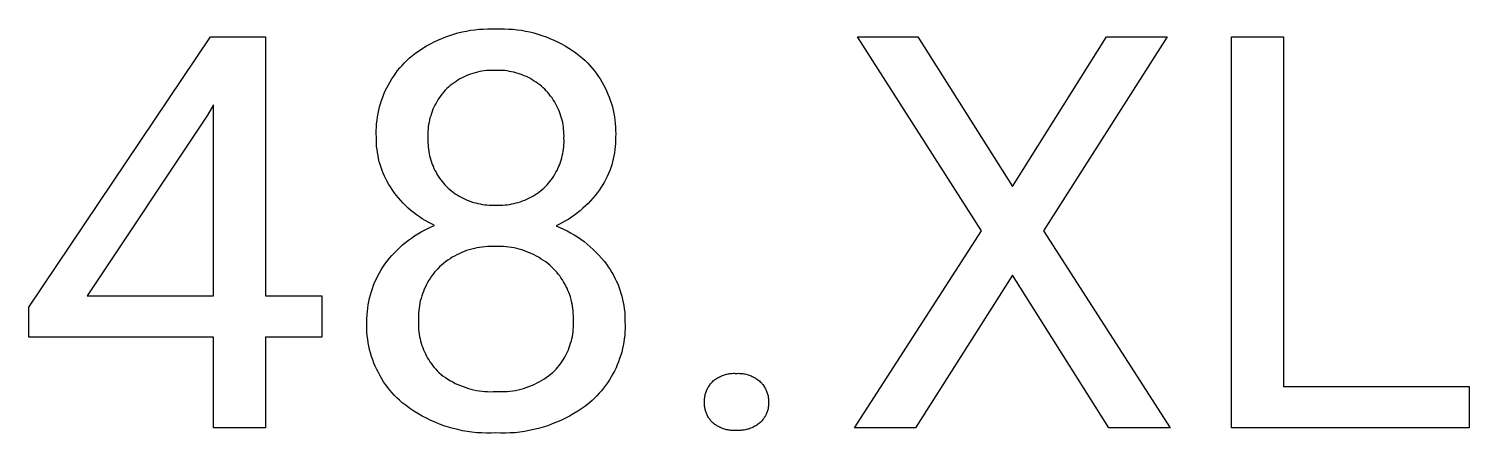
# Model space of a CAD drawing. Header units: millimetres. Extents: x -1421 to 3505, y -683 to 2759.
# Drawn here: x 2235.1 to 2338, y -466.9 to -438 of the extents above; entities that cross this region are included whole.
import ezdxf

# ---------------------------------------------------------------- set-up
doc = ezdxf.new("R2010")
doc.units = ezdxf.units.MM
doc.header["$MEASUREMENT"] = 0
doc.layers.add('Domyslna', color=7, linetype='Continuous', true_color=0x000000)
doc.layers.add('Domyślny', color=7, linetype='Continuous', true_color=0x000000)

msp = doc.modelspace()

# ---------------------------------------------------------------- linework, layer by layer
at = {"layer": 'Domyslna'}
for p, q in [((2265.51, -438.41), (2265.8, -438.33)), ((2265.8, -438.33), (2266.1, -438.26)), ((2266.1, -438.26), (2266.4, -438.19)), ((2266.4, -438.19), (2266.7, -438.14)), ((2266.7, -438.14), (2267, -438.1)), ((2267, -438.1), (2267.3, -438.07)), ((2267.3, -438.07), (2267.6, -438.05)), ((2267.6, -438.05), (2267.91, -438.04)), ((2267.91, -438.04), (2268.21, -438.03)), ((2268.21, -438.03), (2268.51, -438.04)), ((2268.51, -438.04), (2268.82, -438.03)), ((2268.82, -438.03), (2269.12, -438.04)), ((2269.12, -438.04), (2269.42, -438.05)), ((2269.42, -438.05), (2269.73, -438.07)), ((2269.73, -438.07), (2270.03, -438.1)), ((2270.03, -438.1), (2270.33, -438.14)), ((2270.33, -438.14), (2270.63, -438.2)), ((2270.63, -438.2), (2270.93, -438.26)), ((2270.93, -438.26), (2271.22, -438.33)), ((2271.22, -438.33), (2271.51, -438.41)), ((2235.14, -457.92), (2248.13, -438.6)), ((2248.13, -438.6), (2252.05, -438.6)), ((2252.05, -438.6), (2252.05, -457.09)), ((2263.3, -439.42), (2263.56, -439.26)), ((2263.56, -439.26), (2263.83, -439.11)), ((2263.83, -439.11), (2264.1, -438.97)), ((2264.1, -438.97), (2264.37, -438.84)), ((2264.37, -438.84), (2264.65, -438.72)), ((2264.65, -438.72), (2264.93, -438.61)), ((2264.93, -438.61), (2265.22, -438.5)), ((2265.22, -438.5), (2265.51, -438.41)), ((2271.51, -438.41), (2271.8, -438.51)), ((2271.8, -438.51), (2272.09, -438.61)), ((2272.09, -438.61), (2272.37, -438.72)), ((2272.37, -438.72), (2272.65, -438.84)), ((2272.65, -438.84), (2272.92, -438.97)), ((2272.92, -438.97), (2273.19, -439.11)), ((2273.19, -439.11), (2273.46, -439.26)), ((2273.46, -439.26), (2273.72, -439.42)), ((2261.97, -440.47), (2262.14, -440.3)), ((2262.14, -440.3), (2262.32, -440.13)), ((2262.32, -440.13), (2262.56, -439.94)), ((2262.56, -439.94), (2262.8, -439.76)), ((2262.8, -439.76), (2263.05, -439.58)), ((2263.05, -439.58), (2263.3, -439.42)), ((2273.72, -439.42), (2273.97, -439.58)), ((2273.97, -439.58), (2274.22, -439.76)), ((2274.22, -439.76), (2274.46, -439.94)), ((2274.46, -439.94), (2274.7, -440.13)), ((2274.7, -440.13), (2274.88, -440.3)), ((2274.88, -440.3), (2275.05, -440.47)), ((2261.07, -441.61), (2261.21, -441.41)), ((2261.21, -441.41), (2261.35, -441.21)), ((2261.35, -441.21), (2261.49, -441.02)), ((2261.49, -441.02), (2261.65, -440.83)), ((2261.65, -440.83), (2261.81, -440.65)), ((2261.81, -440.65), (2261.97, -440.47)), ((2266.39, -441.39), (2266.24, -441.46)), ((2266.55, -441.33), (2266.39, -441.39)), ((2266.7, -441.27), (2266.55, -441.33)), ((2266.86, -441.22), (2266.7, -441.27)), ((2267.02, -441.17), (2266.86, -441.22)), ((2267.19, -441.13), (2267.02, -441.17)), ((2267.35, -441.09), (2267.19, -441.13)), ((2267.51, -441.06), (2267.35, -441.09)), ((2267.68, -441.04), (2267.51, -441.06)), ((2267.84, -441.02), (2267.68, -441.04)), ((2268.01, -441.01), (2267.84, -441.02)), ((2268.18, -441), (2268.01, -441.01)), ((2268.35, -441), (2268.18, -441)), ((2268.51, -441), (2268.35, -441)), ((2268.67, -441), (2268.51, -441)), ((2268.83, -441), (2268.67, -441)), ((2268.99, -441.01), (2268.83, -441)), ((2269.15, -441.02), (2268.99, -441.01)), ((2269.31, -441.04), (2269.15, -441.02)), ((2269.47, -441.07), (2269.31, -441.04)), ((2269.63, -441.1), (2269.47, -441.07)), ((2269.78, -441.13), (2269.63, -441.1)), ((2269.94, -441.17), (2269.78, -441.13)), ((2270.09, -441.22), (2269.94, -441.17)), ((2270.24, -441.27), (2270.09, -441.22)), ((2270.39, -441.32), (2270.24, -441.27)), ((2270.54, -441.38), (2270.39, -441.32)), ((2270.69, -441.45), (2270.54, -441.38)), ((2270.83, -441.52), (2270.69, -441.45)), ((2275.05, -440.47), (2275.21, -440.65)), ((2275.21, -440.65), (2275.37, -440.83)), ((2275.37, -440.83), (2275.53, -441.02)), ((2275.53, -441.02), (2275.68, -441.21)), ((2275.68, -441.21), (2275.82, -441.41)), ((2275.82, -441.41), (2275.95, -441.61)), ((2260.51, -442.69), (2260.61, -442.47)), ((2260.61, -442.47), (2260.72, -442.25)), ((2260.72, -442.25), (2260.83, -442.03)), ((2260.83, -442.03), (2260.95, -441.82)), ((2260.95, -441.82), (2261.07, -441.61)), ((2264.89, -442.42), (2264.78, -442.54)), ((2265, -442.3), (2264.89, -442.42)), ((2265.12, -442.19), (2265, -442.3)), ((2265.25, -442.08), (2265.12, -442.19)), ((2265.38, -441.98), (2265.25, -442.08)), ((2265.52, -441.88), (2265.38, -441.98)), ((2265.66, -441.79), (2265.52, -441.88)), ((2265.8, -441.7), (2265.66, -441.79)), ((2265.94, -441.61), (2265.8, -441.7)), ((2266.09, -441.54), (2265.94, -441.61)), ((2266.24, -441.46), (2266.09, -441.54)), ((2270.97, -441.59), (2270.83, -441.52)), ((2271.11, -441.67), (2270.97, -441.59)), ((2271.25, -441.76), (2271.11, -441.67)), ((2271.38, -441.84), (2271.25, -441.76)), ((2271.51, -441.94), (2271.38, -441.84)), ((2271.64, -442.04), (2271.51, -441.94)), ((2271.76, -442.14), (2271.64, -442.04)), ((2271.88, -442.24), (2271.76, -442.14)), ((2272, -442.35), (2271.88, -442.24)), ((2272.11, -442.47), (2272, -442.35)), ((2272.22, -442.59), (2272.11, -442.47)), ((2275.95, -441.61), (2276.08, -441.82)), ((2276.08, -441.82), (2276.2, -442.03)), ((2276.2, -442.03), (2276.31, -442.25)), ((2276.31, -442.25), (2276.41, -442.47)), ((2276.41, -442.47), (2276.51, -442.69)), ((2248.34, -443.45), (2247.9, -444.21)), ((2248.34, -457.09), (2248.34, -443.45)), ((2260.2, -443.61), (2260.27, -443.38)), ((2260.27, -443.38), (2260.34, -443.15)), ((2260.34, -443.15), (2260.42, -442.92)), ((2260.42, -442.92), (2260.51, -442.69)), ((2264.15, -443.48), (2264.08, -443.63)), ((2264.23, -443.34), (2264.15, -443.48)), ((2264.31, -443.2), (2264.23, -443.34)), ((2264.39, -443.06), (2264.31, -443.2)), ((2264.48, -442.93), (2264.39, -443.06)), ((2264.58, -442.8), (2264.48, -442.93)), ((2264.68, -442.67), (2264.58, -442.8)), ((2264.78, -442.54), (2264.68, -442.67)), ((2272.32, -442.71), (2272.22, -442.59)), ((2272.42, -442.84), (2272.32, -442.71)), ((2272.52, -442.97), (2272.42, -442.84)), ((2272.61, -443.1), (2272.52, -442.97)), ((2272.69, -443.23), (2272.61, -443.1)), ((2272.77, -443.37), (2272.69, -443.23)), ((2272.85, -443.51), (2272.77, -443.37)), ((2272.92, -443.66), (2272.85, -443.51)), ((2276.51, -442.69), (2276.6, -442.91)), ((2276.6, -442.91), (2276.68, -443.14)), ((2276.68, -443.14), (2276.76, -443.38)), ((2276.76, -443.38), (2276.83, -443.61)), ((2247.9, -444.21), (2239.32, -457.09)), ((2260.02, -444.56), (2260.05, -444.32)), ((2260.05, -444.32), (2260.09, -444.08)), ((2260.09, -444.08), (2260.14, -443.85)), ((2260.14, -443.85), (2260.2, -443.61)), ((2263.8, -444.39), (2263.77, -444.55)), ((2263.85, -444.24), (2263.8, -444.39)), ((2263.9, -444.08), (2263.85, -444.24)), ((2263.95, -443.93), (2263.9, -444.08)), ((2264.01, -443.78), (2263.95, -443.93)), ((2264.08, -443.63), (2264.01, -443.78)), ((2272.99, -443.8), (2272.92, -443.66)), ((2273.05, -443.95), (2272.99, -443.8)), ((2273.11, -444.1), (2273.05, -443.95)), ((2273.16, -444.26), (2273.11, -444.1)), ((2273.2, -444.41), (2273.16, -444.26)), ((2273.24, -444.56), (2273.2, -444.41)), ((2276.83, -443.61), (2276.88, -443.85)), ((2276.88, -443.85), (2276.93, -444.08)), ((2276.93, -444.08), (2276.98, -444.32)), ((2276.98, -444.32), (2277.01, -444.56)), ((2259.96, -445.29), (2259.97, -445.05)), ((2259.96, -445.53), (2259.96, -445.29)), ((2259.97, -445.78), (2259.96, -445.53)), ((2259.97, -445.05), (2259.99, -444.81)), ((2259.99, -444.81), (2260.02, -444.56)), ((2263.67, -445.19), (2263.65, -445.35)), ((2263.65, -445.35), (2263.65, -445.52)), ((2263.65, -445.52), (2263.65, -445.68)), ((2263.68, -445.03), (2263.67, -445.19)), ((2263.7, -444.87), (2263.68, -445.03)), ((2263.73, -444.71), (2263.7, -444.87)), ((2263.77, -444.55), (2263.73, -444.71)), ((2273.28, -444.72), (2273.24, -444.56)), ((2273.31, -444.88), (2273.28, -444.72)), ((2273.33, -445.04), (2273.31, -444.88)), ((2273.35, -445.2), (2273.33, -445.04)), ((2273.37, -445.36), (2273.35, -445.2)), ((2273.37, -445.52), (2273.37, -445.36)), ((2273.38, -445.68), (2273.37, -445.52)), ((2277.01, -444.56), (2277.04, -444.8)), ((2277.04, -444.8), (2277.05, -445.05)), ((2277.05, -445.05), (2277.06, -445.29)), ((2277.06, -445.29), (2277.07, -445.53)), ((2277.07, -445.53), (2277.06, -445.78)), ((2259.97, -446), (2259.97, -445.78)), ((2259.98, -446.22), (2259.97, -446)), ((2259.99, -446.44), (2259.98, -446.22)), ((2260.02, -446.65), (2259.99, -446.44)), ((2263.65, -445.68), (2263.65, -445.84)), ((2263.65, -445.84), (2263.65, -446)), ((2263.65, -446), (2263.65, -446.16)), ((2263.65, -446.16), (2263.66, -446.32)), ((2263.66, -446.32), (2263.67, -446.47)), ((2263.67, -446.47), (2263.69, -446.63)), ((2273.34, -446.63), (2273.36, -446.47)), ((2273.36, -446.47), (2273.37, -446.32)), ((2273.37, -445.84), (2273.38, -445.68)), ((2273.38, -446), (2273.37, -445.84)), ((2273.37, -446.32), (2273.38, -446.16)), ((2273.38, -446.16), (2273.38, -446)), ((2277.03, -446.44), (2277.01, -446.66)), ((2277.05, -446.22), (2277.03, -446.44)), ((2277.06, -446), (2277.05, -446.22)), ((2277.06, -445.78), (2277.06, -446)), ((2260.05, -446.87), (2260.02, -446.65)), ((2260.09, -447.09), (2260.05, -446.87)), ((2260.13, -447.3), (2260.09, -447.09)), ((2260.18, -447.52), (2260.13, -447.3)), ((2260.24, -447.73), (2260.18, -447.52)), ((2263.69, -446.63), (2263.71, -446.79)), ((2263.71, -446.79), (2263.74, -446.95)), ((2263.74, -446.95), (2263.77, -447.1)), ((2263.77, -447.1), (2263.81, -447.25)), ((2263.81, -447.25), (2263.86, -447.41)), ((2263.86, -447.41), (2263.9, -447.56)), ((2263.9, -447.56), (2263.96, -447.71)), ((2273.07, -447.71), (2273.12, -447.56)), ((2273.12, -447.56), (2273.17, -447.41)), ((2273.17, -447.41), (2273.22, -447.25)), ((2273.22, -447.25), (2273.25, -447.1)), ((2273.25, -447.1), (2273.29, -446.94)), ((2273.29, -446.94), (2273.32, -446.79)), ((2273.32, -446.79), (2273.34, -446.63)), ((2276.84, -447.53), (2276.78, -447.74)), ((2276.89, -447.31), (2276.84, -447.53)), ((2276.94, -447.1), (2276.89, -447.31)), ((2276.98, -446.88), (2276.94, -447.1)), ((2277.01, -446.66), (2276.98, -446.88)), ((2260.31, -447.94), (2260.24, -447.73)), ((2260.38, -448.14), (2260.31, -447.94)), ((2260.46, -448.35), (2260.38, -448.14)), ((2260.55, -448.55), (2260.46, -448.35)), ((2260.64, -448.75), (2260.55, -448.55)), ((2263.96, -447.71), (2264.02, -447.85)), ((2264.02, -447.85), (2264.08, -448)), ((2264.08, -448), (2264.15, -448.14)), ((2264.15, -448.14), (2264.23, -448.28)), ((2264.23, -448.28), (2264.3, -448.42)), ((2264.3, -448.42), (2264.39, -448.56)), ((2264.39, -448.56), (2264.48, -448.69)), ((2272.55, -448.69), (2272.64, -448.55)), ((2272.64, -448.55), (2272.72, -448.42)), ((2272.72, -448.42), (2272.8, -448.28)), ((2272.8, -448.28), (2272.88, -448.14)), ((2272.88, -448.14), (2272.94, -448)), ((2272.94, -448), (2273.01, -447.85)), ((2273.01, -447.85), (2273.07, -447.71)), ((2276.46, -448.57), (2276.37, -448.77)), ((2276.55, -448.37), (2276.46, -448.57)), ((2276.64, -448.16), (2276.55, -448.37)), ((2276.71, -447.95), (2276.64, -448.16)), ((2276.78, -447.74), (2276.71, -447.95)), ((2260.74, -448.94), (2260.64, -448.75)), ((2260.85, -449.14), (2260.74, -448.94)), ((2260.97, -449.32), (2260.85, -449.14)), ((2261.09, -449.51), (2260.97, -449.32)), ((2261.23, -449.71), (2261.09, -449.51)), ((2264.48, -448.69), (2264.57, -448.82)), ((2264.57, -448.82), (2264.66, -448.94)), ((2264.66, -448.94), (2264.77, -449.06)), ((2264.77, -449.06), (2264.87, -449.18)), ((2264.87, -449.18), (2264.98, -449.3)), ((2264.98, -449.3), (2265.1, -449.41)), ((2265.1, -449.41), (2265.22, -449.51)), ((2265.22, -449.51), (2265.35, -449.62)), ((2265.35, -449.62), (2265.48, -449.71)), ((2271.55, -449.71), (2271.68, -449.62)), ((2271.68, -449.62), (2271.81, -449.51)), ((2271.81, -449.51), (2271.93, -449.41)), ((2271.93, -449.41), (2272.05, -449.3)), ((2272.05, -449.3), (2272.16, -449.18)), ((2272.16, -449.18), (2272.26, -449.06)), ((2272.26, -449.06), (2272.36, -448.94)), ((2272.36, -448.94), (2272.46, -448.82)), ((2272.46, -448.82), (2272.55, -448.69)), ((2275.91, -449.53), (2275.76, -449.73)), ((2276.04, -449.34), (2275.91, -449.53)), ((2276.15, -449.16), (2276.04, -449.34)), ((2276.26, -448.96), (2276.15, -449.16)), ((2276.37, -448.77), (2276.26, -448.96)), ((2261.38, -449.91), (2261.23, -449.71)), ((2261.54, -450.11), (2261.38, -449.91)), ((2261.71, -450.3), (2261.54, -450.11)), ((2261.88, -450.48), (2261.71, -450.3)), ((2262.06, -450.66), (2261.88, -450.48)), ((2262.25, -450.83), (2262.06, -450.66)), ((2265.48, -449.71), (2265.61, -449.81)), ((2265.61, -449.81), (2265.74, -449.89)), ((2265.74, -449.89), (2265.88, -449.98)), ((2265.88, -449.98), (2266.02, -450.06)), ((2266.02, -450.06), (2266.17, -450.13)), ((2266.17, -450.13), (2266.31, -450.2)), ((2266.31, -450.2), (2266.46, -450.26)), ((2266.46, -450.26), (2266.61, -450.32)), ((2266.61, -450.32), (2266.76, -450.38)), ((2266.76, -450.38), (2266.92, -450.43)), ((2266.92, -450.43), (2267.07, -450.47)), ((2267.07, -450.47), (2267.23, -450.51)), ((2267.23, -450.51), (2267.39, -450.54)), ((2267.39, -450.54), (2267.55, -450.57)), ((2267.55, -450.57), (2267.71, -450.59)), ((2267.71, -450.59), (2267.87, -450.61)), ((2267.87, -450.61), (2268.03, -450.62)), ((2268.03, -450.62), (2268.19, -450.62)), ((2268.19, -450.62), (2268.35, -450.62)), ((2268.35, -450.62), (2268.51, -450.62)), ((2268.51, -450.62), (2268.68, -450.62)), ((2268.68, -450.62), (2268.84, -450.62)), ((2268.84, -450.62), (2269, -450.62)), ((2269, -450.62), (2269.16, -450.61)), ((2269.16, -450.61), (2269.32, -450.59)), ((2269.32, -450.59), (2269.48, -450.57)), ((2269.48, -450.57), (2269.64, -450.54)), ((2269.64, -450.54), (2269.8, -450.51)), ((2269.8, -450.51), (2269.96, -450.47)), ((2269.96, -450.47), (2270.11, -450.43)), ((2270.11, -450.43), (2270.27, -450.38)), ((2270.27, -450.38), (2270.42, -450.32)), ((2270.42, -450.32), (2270.57, -450.26)), ((2270.57, -450.26), (2270.72, -450.2)), ((2270.72, -450.2), (2270.86, -450.13)), ((2270.86, -450.13), (2271.01, -450.06)), ((2271.01, -450.06), (2271.15, -449.98)), ((2271.15, -449.98), (2271.28, -449.89)), ((2271.28, -449.89), (2271.42, -449.81)), ((2271.42, -449.81), (2271.55, -449.71)), ((2274.92, -450.68), (2274.73, -450.85)), ((2275.1, -450.5), (2274.92, -450.68)), ((2275.27, -450.32), (2275.1, -450.5)), ((2275.44, -450.13), (2275.27, -450.32)), ((2275.61, -449.93), (2275.44, -450.13)), ((2275.76, -449.73), (2275.61, -449.93)), ((2262.44, -451), (2262.25, -450.83)), ((2262.63, -451.16), (2262.44, -451)), ((2262.83, -451.31), (2262.63, -451.16)), ((2263.04, -451.46), (2262.83, -451.31)), ((2263.25, -451.6), (2263.04, -451.46)), ((2263.46, -451.73), (2263.25, -451.6)), ((2263.68, -451.85), (2263.46, -451.73)), ((2273.71, -451.62), (2273.49, -451.75)), ((2273.92, -451.48), (2273.71, -451.62)), ((2274.13, -451.33), (2273.92, -451.48)), ((2274.34, -451.18), (2274.13, -451.33)), ((2274.53, -451.02), (2274.34, -451.18)), ((2274.73, -450.85), (2274.53, -451.02)), ((2262.7, -452.82), (2262.93, -452.67)), ((2262.93, -452.67), (2263.16, -452.54)), ((2263.16, -452.54), (2263.4, -452.41)), ((2263.4, -452.41), (2263.64, -452.29)), ((2263.64, -452.29), (2263.88, -452.18)), ((2263.91, -451.97), (2263.68, -451.85)), ((2263.88, -452.18), (2264.13, -452.08)), ((2264.13, -452.08), (2263.91, -451.97)), ((2273.05, -451.99), (2272.82, -452.1)), ((2272.82, -452.1), (2273.08, -452.21)), ((2273.27, -451.87), (2273.05, -451.99)), ((2273.08, -452.21), (2273.34, -452.33)), ((2273.49, -451.75), (2273.27, -451.87)), ((2273.34, -452.33), (2273.6, -452.46)), ((2273.6, -452.46), (2273.85, -452.59)), ((2273.85, -452.59), (2274.1, -452.74)), ((2274.1, -452.74), (2274.34, -452.89)), ((2261.45, -453.83), (2261.64, -453.64)), ((2261.64, -453.64), (2261.84, -453.46)), ((2261.84, -453.46), (2262.05, -453.29)), ((2262.05, -453.29), (2262.26, -453.12)), ((2262.26, -453.12), (2262.48, -452.97)), ((2262.48, -452.97), (2262.7, -452.82)), ((2266.78, -453.76), (2266.6, -453.81)), ((2266.97, -453.72), (2266.78, -453.76)), ((2267.15, -453.68), (2266.97, -453.72)), ((2267.34, -453.64), (2267.15, -453.68)), ((2267.53, -453.62), (2267.34, -453.64)), ((2267.72, -453.6), (2267.53, -453.62)), ((2267.91, -453.58), (2267.72, -453.6)), ((2268.1, -453.57), (2267.91, -453.58)), ((2268.28, -453.57), (2268.1, -453.57)), ((2268.47, -453.58), (2268.28, -453.57)), ((2268.67, -453.57), (2268.47, -453.58)), ((2268.86, -453.58), (2268.67, -453.57)), ((2269.05, -453.58), (2268.86, -453.58)), ((2269.24, -453.6), (2269.05, -453.58)), ((2269.43, -453.62), (2269.24, -453.6)), ((2269.62, -453.65), (2269.43, -453.62)), ((2269.81, -453.68), (2269.62, -453.65)), ((2270, -453.72), (2269.81, -453.68)), ((2270.18, -453.77), (2270, -453.72)), ((2270.37, -453.82), (2270.18, -453.77)), ((2274.34, -452.89), (2274.58, -453.05)), ((2274.58, -453.05), (2274.81, -453.22)), ((2274.81, -453.22), (2275.03, -453.4)), ((2275.03, -453.4), (2275.25, -453.59)), ((2275.25, -453.59), (2275.46, -453.78)), ((2275.46, -453.78), (2275.66, -453.98)), ((2260.58, -454.85), (2260.74, -454.63)), ((2260.74, -454.63), (2260.91, -454.42)), ((2260.91, -454.42), (2261.08, -454.22)), ((2261.08, -454.22), (2261.26, -454.02)), ((2261.26, -454.02), (2261.45, -453.83)), ((2264.77, -454.78), (2264.62, -454.9)), ((2264.92, -454.67), (2264.77, -454.78)), ((2265.07, -454.56), (2264.92, -454.67)), ((2265.23, -454.45), (2265.07, -454.56)), ((2265.39, -454.35), (2265.23, -454.45)), ((2265.56, -454.26), (2265.39, -454.35)), ((2265.72, -454.17), (2265.56, -454.26)), ((2265.89, -454.09), (2265.72, -454.17)), ((2266.07, -454.01), (2265.89, -454.09)), ((2266.24, -453.94), (2266.07, -454.01)), ((2266.42, -453.87), (2266.24, -453.94)), ((2266.6, -453.81), (2266.42, -453.87)), ((2270.55, -453.88), (2270.37, -453.82)), ((2270.73, -453.95), (2270.55, -453.88)), ((2270.9, -454.02), (2270.73, -453.95)), ((2271.08, -454.1), (2270.9, -454.02)), ((2271.25, -454.18), (2271.08, -454.1)), ((2271.42, -454.27), (2271.25, -454.18)), ((2271.59, -454.36), (2271.42, -454.27)), ((2271.75, -454.47), (2271.59, -454.36)), ((2271.91, -454.57), (2271.75, -454.47)), ((2272.07, -454.68), (2271.91, -454.57)), ((2272.22, -454.8), (2272.07, -454.68)), ((2272.36, -454.92), (2272.22, -454.8)), ((2275.66, -453.98), (2275.86, -454.19)), ((2275.86, -454.19), (2276.05, -454.4)), ((2276.05, -454.4), (2276.24, -454.62)), ((2276.24, -454.62), (2276.41, -454.85)), ((2259.97, -455.89), (2260.07, -455.68)), ((2260.07, -455.68), (2260.19, -455.46)), ((2260.19, -455.46), (2260.31, -455.25)), ((2260.31, -455.25), (2260.44, -455.05)), ((2260.44, -455.05), (2260.58, -454.85)), ((2263.81, -455.85), (2263.72, -455.99)), ((2263.91, -455.7), (2263.81, -455.85)), ((2264.02, -455.56), (2263.91, -455.7)), ((2264.13, -455.42), (2264.02, -455.56)), ((2264.24, -455.29), (2264.13, -455.42)), ((2264.36, -455.16), (2264.24, -455.29)), ((2264.48, -455.03), (2264.36, -455.16)), ((2264.62, -454.9), (2264.48, -455.03)), ((2272.51, -455.05), (2272.36, -454.92)), ((2272.63, -455.17), (2272.51, -455.05)), ((2272.74, -455.29), (2272.63, -455.17)), ((2272.86, -455.42), (2272.74, -455.29)), ((2272.96, -455.55), (2272.86, -455.42)), ((2273.07, -455.68), (2272.96, -455.55)), ((2273.16, -455.82), (2273.07, -455.68)), ((2273.26, -455.96), (2273.16, -455.82)), ((2276.41, -454.85), (2276.54, -455.04)), ((2276.54, -455.04), (2276.67, -455.23)), ((2276.67, -455.23), (2276.79, -455.43)), ((2276.79, -455.43), (2276.91, -455.63)), ((2276.91, -455.63), (2277.01, -455.83)), ((2277.01, -455.83), (2277.11, -456.04)), ((2259.54, -457.03), (2259.61, -456.8)), ((2259.61, -456.8), (2259.69, -456.57)), ((2259.69, -456.57), (2259.77, -456.34)), ((2259.77, -456.34), (2259.87, -456.11)), ((2259.87, -456.11), (2259.97, -455.89)), ((2263.33, -456.78), (2263.26, -456.95)), ((2263.39, -456.62), (2263.33, -456.78)), ((2263.47, -456.46), (2263.39, -456.62)), ((2263.54, -456.3), (2263.47, -456.46)), ((2263.63, -456.15), (2263.54, -456.3)), ((2263.72, -455.99), (2263.63, -456.15)), ((2273.35, -456.11), (2273.26, -455.96)), ((2273.43, -456.25), (2273.35, -456.11)), ((2273.51, -456.4), (2273.43, -456.25)), ((2273.59, -456.55), (2273.51, -456.4)), ((2273.65, -456.71), (2273.59, -456.55)), ((2273.72, -456.86), (2273.65, -456.71)), ((2273.78, -457.02), (2273.72, -456.86)), ((2277.11, -456.04), (2277.21, -456.25)), ((2277.21, -456.25), (2277.29, -456.46)), ((2277.29, -456.46), (2277.37, -456.68)), ((2277.37, -456.68), (2277.44, -456.9)), ((2235.14, -460.05), (2235.14, -457.92)), ((2239.32, -457.09), (2248.34, -457.09)), ((2252.05, -457.09), (2256.07, -457.09)), ((2256.07, -457.09), (2256.07, -460.05)), ((2259.35, -457.98), (2259.39, -457.74)), ((2259.39, -457.74), (2259.43, -457.5)), ((2259.43, -457.5), (2259.48, -457.26)), ((2259.48, -457.26), (2259.54, -457.03)), ((2263.04, -457.8), (2263.02, -457.97)), ((2263.08, -457.63), (2263.04, -457.8)), ((2263.11, -457.45), (2263.08, -457.63)), ((2263.16, -457.28), (2263.11, -457.45)), ((2263.21, -457.11), (2263.16, -457.28)), ((2263.26, -456.95), (2263.21, -457.11)), ((2273.83, -457.18), (2273.78, -457.02)), ((2273.88, -457.35), (2273.83, -457.18)), ((2273.92, -457.51), (2273.88, -457.35)), ((2273.95, -457.68), (2273.92, -457.51)), ((2273.99, -457.84), (2273.95, -457.68)), ((2274.01, -458.01), (2273.99, -457.84)), ((2277.44, -456.9), (2277.51, -457.12)), ((2277.51, -457.12), (2277.56, -457.35)), ((2277.56, -457.35), (2277.61, -457.57)), ((2277.61, -457.57), (2277.65, -457.8)), ((2277.65, -457.8), (2277.68, -458.03)), ((2259.29, -458.95), (2259.3, -458.71)), ((2259.29, -459.2), (2259.29, -458.95)), ((2259.3, -458.71), (2259.31, -458.46)), ((2259.31, -458.46), (2259.33, -458.22)), ((2259.33, -458.22), (2259.35, -457.98)), ((2262.98, -458.5), (2262.97, -458.68)), ((2262.97, -458.68), (2262.98, -458.85)), ((2262.98, -458.85), (2262.97, -459.02)), ((2263, -458.15), (2262.98, -458.32)), ((2262.98, -458.32), (2262.98, -458.5)), ((2263.02, -457.97), (2263, -458.15)), ((2274.03, -458.18), (2274.01, -458.01)), ((2274.04, -458.35), (2274.03, -458.18)), ((2274.05, -458.51), (2274.04, -458.35)), ((2274.05, -458.68), (2274.05, -458.51)), ((2274.05, -458.85), (2274.05, -458.68)), ((2274.06, -459.02), (2274.05, -458.85)), ((2277.68, -458.03), (2277.71, -458.26)), ((2277.71, -458.26), (2277.72, -458.49)), ((2277.72, -458.49), (2277.73, -458.72)), ((2277.73, -458.72), (2277.73, -458.95)), ((2277.73, -458.95), (2277.74, -459.19)), ((2259.29, -459.45), (2259.29, -459.2)), ((2259.3, -459.7), (2259.29, -459.45)), ((2259.32, -459.95), (2259.3, -459.7)), ((2259.35, -460.2), (2259.32, -459.95)), ((2262.97, -459.02), (2262.97, -459.18)), ((2262.97, -459.18), (2262.98, -459.35)), ((2262.98, -459.35), (2262.99, -459.51)), ((2262.99, -459.51), (2263, -459.68)), ((2263, -459.68), (2263.03, -459.84)), ((2263.03, -459.84), (2263.05, -460)), ((2273.97, -460), (2274, -459.84)), ((2274, -459.84), (2274.02, -459.68)), ((2274.02, -459.68), (2274.04, -459.51)), ((2274.04, -459.51), (2274.05, -459.35)), ((2274.05, -459.35), (2274.06, -459.18)), ((2274.06, -459.18), (2274.06, -459.02)), ((2277.71, -459.92), (2277.68, -460.16)), ((2277.73, -459.67), (2277.71, -459.92)), ((2277.74, -459.43), (2277.73, -459.67)), ((2277.74, -459.19), (2277.74, -459.43)), ((2248.34, -460.05), (2235.14, -460.05)), ((2248.34, -466.52), (2248.34, -460.05)), ((2256.07, -460.05), (2252.05, -460.05)), ((2252.05, -460.05), (2252.05, -466.52)), ((2259.39, -460.45), (2259.35, -460.2)), ((2259.44, -460.69), (2259.39, -460.45)), ((2259.49, -460.94), (2259.44, -460.69)), ((2259.56, -461.18), (2259.49, -460.94)), ((2263.05, -460), (2263.09, -460.16)), ((2263.09, -460.16), (2263.13, -460.33)), ((2263.13, -460.33), (2263.17, -460.48)), ((2263.17, -460.48), (2263.22, -460.64)), ((2263.22, -460.64), (2263.28, -460.8)), ((2263.28, -460.8), (2263.34, -460.95)), ((2263.34, -460.95), (2263.4, -461.1)), ((2273.62, -461.1), (2273.69, -460.95)), ((2273.69, -460.95), (2273.75, -460.79)), ((2273.75, -460.79), (2273.8, -460.64)), ((2273.8, -460.64), (2273.85, -460.48)), ((2273.85, -460.48), (2273.9, -460.32)), ((2273.9, -460.32), (2273.94, -460.16)), ((2273.94, -460.16), (2273.97, -460)), ((2277.55, -460.87), (2277.5, -461.11)), ((2277.61, -460.64), (2277.55, -460.87)), ((2277.65, -460.4), (2277.61, -460.64)), ((2277.68, -460.16), (2277.65, -460.4)), ((2259.63, -461.42), (2259.56, -461.18)), ((2259.71, -461.66), (2259.63, -461.42)), ((2259.8, -461.9), (2259.71, -461.66)), ((2259.89, -462.13), (2259.8, -461.9)), ((2263.4, -461.1), (2263.47, -461.25)), ((2263.47, -461.25), (2263.55, -461.4)), ((2263.55, -461.4), (2263.63, -461.54)), ((2263.63, -461.54), (2263.71, -461.68)), ((2263.71, -461.68), (2263.8, -461.82)), ((2263.8, -461.82), (2263.9, -461.96)), ((2263.9, -461.96), (2264, -462.09)), ((2273.02, -462.08), (2273.12, -461.95)), ((2273.12, -461.95), (2273.22, -461.81)), ((2273.22, -461.81), (2273.31, -461.68)), ((2273.31, -461.68), (2273.39, -461.54)), ((2273.39, -461.54), (2273.47, -461.39)), ((2273.47, -461.39), (2273.55, -461.25)), ((2273.55, -461.25), (2273.62, -461.1)), ((2277.18, -462.03), (2277.09, -462.25)), ((2277.27, -461.8), (2277.18, -462.03)), ((2277.35, -461.57), (2277.27, -461.8)), ((2277.43, -461.34), (2277.35, -461.57)), ((2277.5, -461.11), (2277.43, -461.34)), ((2260, -462.36), (2259.89, -462.13)), ((2260.11, -462.58), (2260, -462.36)), ((2260.23, -462.8), (2260.11, -462.58)), ((2260.35, -463.02), (2260.23, -462.8)), ((2260.49, -463.23), (2260.35, -463.02)), ((2264, -462.09), (2264.1, -462.22)), ((2264.1, -462.22), (2264.21, -462.34)), ((2264.21, -462.34), (2264.32, -462.46)), ((2264.32, -462.46), (2264.44, -462.58)), ((2264.44, -462.58), (2264.6, -462.71)), ((2264.6, -462.71), (2264.75, -462.83)), ((2264.75, -462.83), (2264.92, -462.94)), ((2264.92, -462.94), (2265.08, -463.05)), ((2265.08, -463.05), (2265.26, -463.16)), ((2271.77, -463.15), (2271.94, -463.04)), ((2271.94, -463.04), (2272.1, -462.93)), ((2272.1, -462.93), (2272.27, -462.82)), ((2272.27, -462.82), (2272.42, -462.7)), ((2272.42, -462.7), (2272.58, -462.57)), ((2272.58, -462.57), (2272.69, -462.45)), ((2272.69, -462.45), (2272.81, -462.33)), ((2272.81, -462.33), (2272.92, -462.21)), ((2272.92, -462.21), (2273.02, -462.08)), ((2276.75, -462.89), (2276.62, -463.1)), ((2276.87, -462.68), (2276.75, -462.89)), ((2276.98, -462.47), (2276.87, -462.68)), ((2277.09, -462.25), (2276.98, -462.47)), ((2284.16, -463.08), (2284.22, -463.04)), ((2284.22, -463.04), (2284.28, -463)), ((2284.28, -463), (2284.35, -462.96)), ((2284.35, -462.96), (2284.42, -462.92)), ((2284.42, -462.92), (2284.48, -462.88)), ((2284.48, -462.88), (2284.55, -462.85)), ((2284.55, -462.85), (2284.62, -462.82)), ((2284.62, -462.82), (2284.7, -462.79)), ((2284.7, -462.79), (2284.77, -462.76)), ((2284.77, -462.76), (2284.84, -462.74)), ((2284.84, -462.74), (2284.92, -462.71)), ((2284.92, -462.71), (2284.99, -462.69)), ((2284.99, -462.69), (2285.07, -462.68)), ((2285.07, -462.68), (2285.14, -462.66)), ((2285.14, -462.66), (2285.22, -462.65)), ((2285.22, -462.65), (2285.3, -462.64)), ((2285.3, -462.64), (2285.37, -462.64)), ((2285.37, -462.64), (2285.45, -462.63)), ((2285.45, -462.63), (2285.53, -462.63)), ((2285.53, -462.63), (2285.6, -462.64)), ((2285.6, -462.64), (2285.68, -462.64)), ((2285.68, -462.64), (2285.76, -462.64)), ((2285.76, -462.64), (2285.84, -462.63)), ((2285.84, -462.63), (2285.92, -462.64)), ((2285.92, -462.64), (2285.99, -462.64)), ((2285.99, -462.64), (2286.07, -462.65)), ((2286.07, -462.65), (2286.15, -462.65)), ((2286.15, -462.65), (2286.23, -462.67)), ((2286.23, -462.67), (2286.3, -462.68)), ((2286.3, -462.68), (2286.38, -462.7)), ((2286.38, -462.7), (2286.45, -462.72)), ((2286.45, -462.72), (2286.53, -462.74)), ((2286.53, -462.74), (2286.6, -462.76)), ((2286.6, -462.76), (2286.68, -462.79)), ((2286.68, -462.79), (2286.75, -462.82)), ((2286.75, -462.82), (2286.82, -462.85)), ((2286.82, -462.85), (2286.89, -462.88)), ((2286.89, -462.88), (2286.96, -462.92)), ((2286.96, -462.92), (2287.03, -462.96)), ((2287.03, -462.96), (2287.09, -463)), ((2287.09, -463), (2287.16, -463.04)), ((2287.16, -463.04), (2287.22, -463.09)), ((2260.63, -463.44), (2260.49, -463.23)), ((2260.78, -463.64), (2260.63, -463.44)), ((2260.94, -463.83), (2260.78, -463.64)), ((2261.1, -464.03), (2260.94, -463.83)), ((2261.27, -464.21), (2261.1, -464.03)), ((2265.26, -463.16), (2265.43, -463.25)), ((2265.43, -463.25), (2265.61, -463.35)), ((2265.61, -463.35), (2265.79, -463.43)), ((2265.79, -463.43), (2265.97, -463.51)), ((2265.97, -463.51), (2266.16, -463.58)), ((2266.16, -463.58), (2266.35, -463.65)), ((2266.35, -463.65), (2266.54, -463.71)), ((2266.54, -463.71), (2266.73, -463.76)), ((2266.73, -463.76), (2266.92, -463.81)), ((2266.92, -463.81), (2267.12, -463.85)), ((2267.12, -463.85), (2267.32, -463.88)), ((2267.32, -463.88), (2267.52, -463.91)), ((2267.52, -463.91), (2267.71, -463.93)), ((2267.71, -463.93), (2267.91, -463.94)), ((2267.91, -463.94), (2268.11, -463.95)), ((2268.11, -463.95), (2268.31, -463.94)), ((2268.31, -463.94), (2268.51, -463.94)), ((2268.51, -463.94), (2268.71, -463.94)), ((2268.71, -463.94), (2268.91, -463.94)), ((2268.91, -463.94), (2269.11, -463.94)), ((2269.11, -463.94), (2269.31, -463.93)), ((2269.31, -463.93), (2269.51, -463.91)), ((2269.51, -463.91), (2269.71, -463.88)), ((2269.71, -463.88), (2269.91, -463.85)), ((2269.91, -463.85), (2270.1, -463.81)), ((2270.1, -463.81), (2270.3, -463.76)), ((2270.3, -463.76), (2270.49, -463.71)), ((2270.49, -463.71), (2270.68, -463.65)), ((2270.68, -463.65), (2270.87, -463.58)), ((2270.87, -463.58), (2271.05, -463.51)), ((2271.05, -463.51), (2271.24, -463.43)), ((2271.24, -463.43), (2271.42, -463.34)), ((2271.42, -463.34), (2271.59, -463.25)), ((2271.59, -463.25), (2271.77, -463.15)), ((2275.89, -464.06), (2275.73, -464.24)), ((2276.05, -463.88), (2275.89, -464.06)), ((2276.2, -463.69), (2276.05, -463.88)), ((2276.35, -463.5), (2276.2, -463.69)), ((2276.49, -463.3), (2276.35, -463.5)), ((2276.62, -463.1), (2276.49, -463.3)), ((2283.47, -464.15), (2283.49, -464.08)), ((2283.49, -464.08), (2283.51, -464.02)), ((2283.51, -464.02), (2283.53, -463.95)), ((2283.53, -463.95), (2283.56, -463.88)), ((2283.56, -463.88), (2283.59, -463.82)), ((2283.59, -463.82), (2283.62, -463.75)), ((2283.62, -463.75), (2283.65, -463.69)), ((2283.65, -463.69), (2283.68, -463.63)), ((2283.68, -463.63), (2283.72, -463.57)), ((2283.72, -463.57), (2283.76, -463.51)), ((2283.76, -463.51), (2283.8, -463.45)), ((2283.8, -463.45), (2283.84, -463.39)), ((2283.84, -463.39), (2283.88, -463.34)), ((2283.88, -463.34), (2283.93, -463.29)), ((2283.93, -463.29), (2283.98, -463.23)), ((2283.98, -463.23), (2284.04, -463.18)), ((2284.04, -463.18), (2284.1, -463.13)), ((2284.1, -463.13), (2284.16, -463.08)), ((2287.22, -463.09), (2287.28, -463.13)), ((2287.28, -463.13), (2287.34, -463.18)), ((2287.34, -463.18), (2287.4, -463.23)), ((2287.4, -463.23), (2287.45, -463.28)), ((2287.45, -463.28), (2287.5, -463.33)), ((2287.5, -463.33), (2287.54, -463.39)), ((2287.54, -463.39), (2287.58, -463.44)), ((2287.58, -463.44), (2287.62, -463.49)), ((2287.62, -463.49), (2287.66, -463.55)), ((2287.66, -463.55), (2287.7, -463.61)), ((2287.7, -463.61), (2287.73, -463.67)), ((2287.73, -463.67), (2287.76, -463.73)), ((2287.76, -463.73), (2287.79, -463.79)), ((2287.79, -463.79), (2287.82, -463.85)), ((2287.82, -463.85), (2287.85, -463.91)), ((2287.85, -463.91), (2287.87, -463.98)), ((2287.87, -463.98), (2287.89, -464.04)), ((2287.89, -464.04), (2287.91, -464.11)), ((2261.44, -464.39), (2261.27, -464.21)), ((2261.63, -464.56), (2261.44, -464.39)), ((2261.81, -464.73), (2261.63, -464.56)), ((2262.09, -464.94), (2261.81, -464.73)), ((2262.36, -465.14), (2262.09, -464.94)), ((2274.93, -464.95), (2274.65, -465.15)), ((2275.2, -464.74), (2274.93, -464.95)), ((2275.38, -464.58), (2275.2, -464.74)), ((2275.56, -464.41), (2275.38, -464.58)), ((2275.73, -464.24), (2275.56, -464.41)), ((2283.41, -464.57), (2283.42, -464.5)), ((2283.41, -464.64), (2283.41, -464.57)), ((2283.41, -464.71), (2283.41, -464.64)), ((2283.41, -464.78), (2283.41, -464.71)), ((2283.41, -464.84), (2283.41, -464.78)), ((2283.42, -464.91), (2283.41, -464.84)), ((2283.42, -464.43), (2283.43, -464.36)), ((2283.42, -464.5), (2283.42, -464.43)), ((2283.42, -464.97), (2283.42, -464.91)), ((2283.43, -465.04), (2283.42, -464.97)), ((2283.43, -464.36), (2283.44, -464.29)), ((2283.44, -465.1), (2283.43, -465.04)), ((2283.44, -464.29), (2283.46, -464.22)), ((2283.45, -465.17), (2283.44, -465.1)), ((2283.46, -464.22), (2283.47, -464.15)), ((2287.91, -464.11), (2287.93, -464.17)), ((2287.93, -464.17), (2287.95, -464.24)), ((2287.95, -464.24), (2287.96, -464.31)), ((2287.96, -465.11), (2287.95, -465.17)), ((2287.96, -464.31), (2287.97, -464.37)), ((2287.97, -465.04), (2287.96, -465.11)), ((2287.97, -464.37), (2287.98, -464.44)), ((2287.98, -464.98), (2287.97, -465.04)), ((2287.98, -464.44), (2287.99, -464.51)), ((2287.99, -464.84), (2287.98, -464.91)), ((2287.98, -464.91), (2287.98, -464.98)), ((2287.99, -464.51), (2287.99, -464.58)), ((2287.99, -464.58), (2287.99, -464.64)), ((2287.99, -464.64), (2287.99, -464.71)), ((2287.99, -464.71), (2287.99, -464.78)), ((2287.99, -464.78), (2287.99, -464.84)), ((2262.65, -465.33), (2262.36, -465.14)), ((2262.94, -465.51), (2262.65, -465.33)), ((2263.24, -465.68), (2262.94, -465.51)), ((2263.54, -465.84), (2263.24, -465.68)), ((2263.85, -465.99), (2263.54, -465.84)), ((2264.16, -466.13), (2263.85, -465.99)), ((2264.48, -466.26), (2264.16, -466.13)), ((2272.85, -466.13), (2272.53, -466.25)), ((2273.16, -465.99), (2272.85, -466.13)), ((2273.47, -465.84), (2273.16, -465.99)), ((2273.77, -465.68), (2273.47, -465.84)), ((2274.07, -465.51), (2273.77, -465.68)), ((2274.36, -465.34), (2274.07, -465.51)), ((2274.65, -465.15), (2274.36, -465.34)), ((2283.47, -465.23), (2283.45, -465.17)), ((2283.49, -465.3), (2283.47, -465.23)), ((2283.5, -465.36), (2283.49, -465.3)), ((2283.53, -465.42), (2283.5, -465.36)), ((2283.55, -465.48), (2283.53, -465.42)), ((2283.57, -465.54), (2283.55, -465.48)), ((2283.6, -465.6), (2283.57, -465.54)), ((2283.63, -465.66), (2283.6, -465.6)), ((2283.66, -465.72), (2283.63, -465.66)), ((2283.7, -465.78), (2283.66, -465.72)), ((2283.73, -465.83), (2283.7, -465.78)), ((2283.77, -465.89), (2283.73, -465.83)), ((2283.81, -465.94), (2283.77, -465.89)), ((2283.85, -465.99), (2283.81, -465.94)), ((2283.89, -466.04), (2283.85, -465.99)), ((2283.93, -466.09), (2283.89, -466.04)), ((2283.98, -466.14), (2283.93, -466.09)), ((2284.04, -466.19), (2283.98, -466.14)), ((2287.4, -466.14), (2287.34, -466.19)), ((2287.45, -466.09), (2287.4, -466.14)), ((2287.5, -466.04), (2287.45, -466.09)), ((2287.54, -465.99), (2287.5, -466.04)), ((2287.58, -465.94), (2287.54, -465.99)), ((2287.62, -465.89), (2287.58, -465.94)), ((2287.66, -465.83), (2287.62, -465.89)), ((2287.69, -465.78), (2287.66, -465.83)), ((2287.73, -465.72), (2287.69, -465.78)), ((2287.76, -465.66), (2287.73, -465.72)), ((2287.79, -465.61), (2287.76, -465.66)), ((2287.82, -465.55), (2287.79, -465.61)), ((2287.85, -465.49), (2287.82, -465.55)), ((2287.87, -465.42), (2287.85, -465.49)), ((2287.89, -465.36), (2287.87, -465.42)), ((2287.91, -465.3), (2287.89, -465.36)), ((2287.93, -465.24), (2287.91, -465.3)), ((2287.95, -465.17), (2287.93, -465.24)), ((2252.05, -466.52), (2248.34, -466.52)), ((2264.8, -466.37), (2264.48, -466.26)), ((2265.13, -466.48), (2264.8, -466.37)), ((2265.46, -466.57), (2265.13, -466.48)), ((2265.79, -466.65), (2265.46, -466.57)), ((2266.13, -466.73), (2265.79, -466.65)), ((2266.46, -466.78), (2266.13, -466.73)), ((2266.8, -466.83), (2266.46, -466.78)), ((2267.14, -466.87), (2266.8, -466.83)), ((2267.49, -466.89), (2267.14, -466.87)), ((2267.83, -466.91), (2267.49, -466.89)), ((2268.17, -466.91), (2267.83, -466.91)), ((2268.51, -466.89), (2268.17, -466.91)), ((2268.85, -466.9), (2268.51, -466.89)), ((2269.2, -466.9), (2268.85, -466.9)), ((2269.54, -466.89), (2269.2, -466.9)), ((2269.88, -466.87), (2269.54, -466.89)), ((2270.22, -466.83), (2269.88, -466.87)), ((2270.56, -466.78), (2270.22, -466.83)), ((2270.89, -466.72), (2270.56, -466.78)), ((2271.23, -466.65), (2270.89, -466.72)), ((2271.56, -466.57), (2271.23, -466.65)), ((2271.89, -466.48), (2271.56, -466.57)), ((2272.21, -466.37), (2271.89, -466.48)), ((2272.53, -466.25), (2272.21, -466.37)), ((2284.1, -466.23), (2284.04, -466.19)), ((2284.16, -466.28), (2284.1, -466.23)), ((2284.22, -466.32), (2284.16, -466.28)), ((2284.29, -466.37), (2284.22, -466.32)), ((2284.35, -466.41), (2284.29, -466.37)), ((2284.42, -466.44), (2284.35, -466.41)), ((2284.49, -466.48), (2284.42, -466.44)), ((2284.56, -466.51), (2284.49, -466.48)), ((2284.63, -466.54), (2284.56, -466.51)), ((2284.7, -466.57), (2284.63, -466.54)), ((2284.77, -466.6), (2284.7, -466.57)), ((2284.85, -466.62), (2284.77, -466.6)), ((2284.92, -466.64), (2284.85, -466.62)), ((2284.99, -466.66), (2284.92, -466.64)), ((2285.07, -466.67), (2284.99, -466.66)), ((2285.14, -466.69), (2285.07, -466.67)), ((2285.22, -466.7), (2285.14, -466.69)), ((2285.3, -466.71), (2285.22, -466.7)), ((2285.37, -466.71), (2285.3, -466.71)), ((2285.45, -466.72), (2285.37, -466.71)), ((2285.53, -466.72), (2285.45, -466.72)), ((2285.6, -466.71), (2285.53, -466.72)), ((2285.68, -466.71), (2285.6, -466.71)), ((2285.76, -466.71), (2285.68, -466.71)), ((2285.84, -466.72), (2285.76, -466.71)), ((2285.92, -466.71), (2285.84, -466.72)), ((2286.01, -466.71), (2285.92, -466.71)), ((2286.09, -466.7), (2286.01, -466.71)), ((2286.17, -466.69), (2286.09, -466.7)), ((2286.25, -466.68), (2286.17, -466.69)), ((2286.33, -466.67), (2286.25, -466.68)), ((2286.41, -466.65), (2286.33, -466.67)), ((2286.48, -466.63), (2286.41, -466.65)), ((2286.56, -466.61), (2286.48, -466.63)), ((2286.64, -466.58), (2286.56, -466.61)), ((2286.71, -466.55), (2286.64, -466.58)), ((2286.79, -466.52), (2286.71, -466.55)), ((2286.86, -466.49), (2286.79, -466.52)), ((2286.94, -466.45), (2286.86, -466.49)), ((2287.01, -466.41), (2286.94, -466.45)), ((2287.08, -466.37), (2287.01, -466.41)), ((2287.15, -466.33), (2287.08, -466.37)), ((2287.21, -466.29), (2287.15, -466.33)), ((2287.28, -466.24), (2287.21, -466.29)), ((2287.34, -466.19), (2287.28, -466.24))]:
    msp.add_line(p, q, dxfattribs=at)
at = {"layer": 'Domyślny'}
for p, q in [((2303.2, -452.45), (2294.34, -438.6)), ((2294.34, -438.6), (2298.66, -438.6)), ((2298.66, -438.6), (2305.42, -449.3)), ((2305.42, -449.3), (2312.13, -438.6)), ((2316.47, -438.6), (2307.63, -452.45)), ((2312.13, -438.6), (2316.47, -438.6)), ((2321.06, -466.52), (2321.06, -438.6)), ((2321.06, -438.6), (2324.77, -438.6)), ((2324.77, -438.6), (2324.77, -463.57)), ((2294.12, -466.52), (2303.2, -452.45)), ((2307.63, -452.45), (2316.69, -466.52)), ((2305.42, -455.63), (2298.49, -466.52)), ((2312.3, -466.52), (2305.42, -455.63)), ((2324.77, -463.57), (2338.04, -463.57)), ((2338.04, -463.57), (2338.04, -466.52)), ((2298.49, -466.52), (2294.12, -466.52)), ((2316.69, -466.52), (2312.3, -466.52)), ((2338.04, -466.52), (2321.06, -466.52))]:
    msp.add_line(p, q, dxfattribs=at)

doc.saveas('drawing.dxf')
